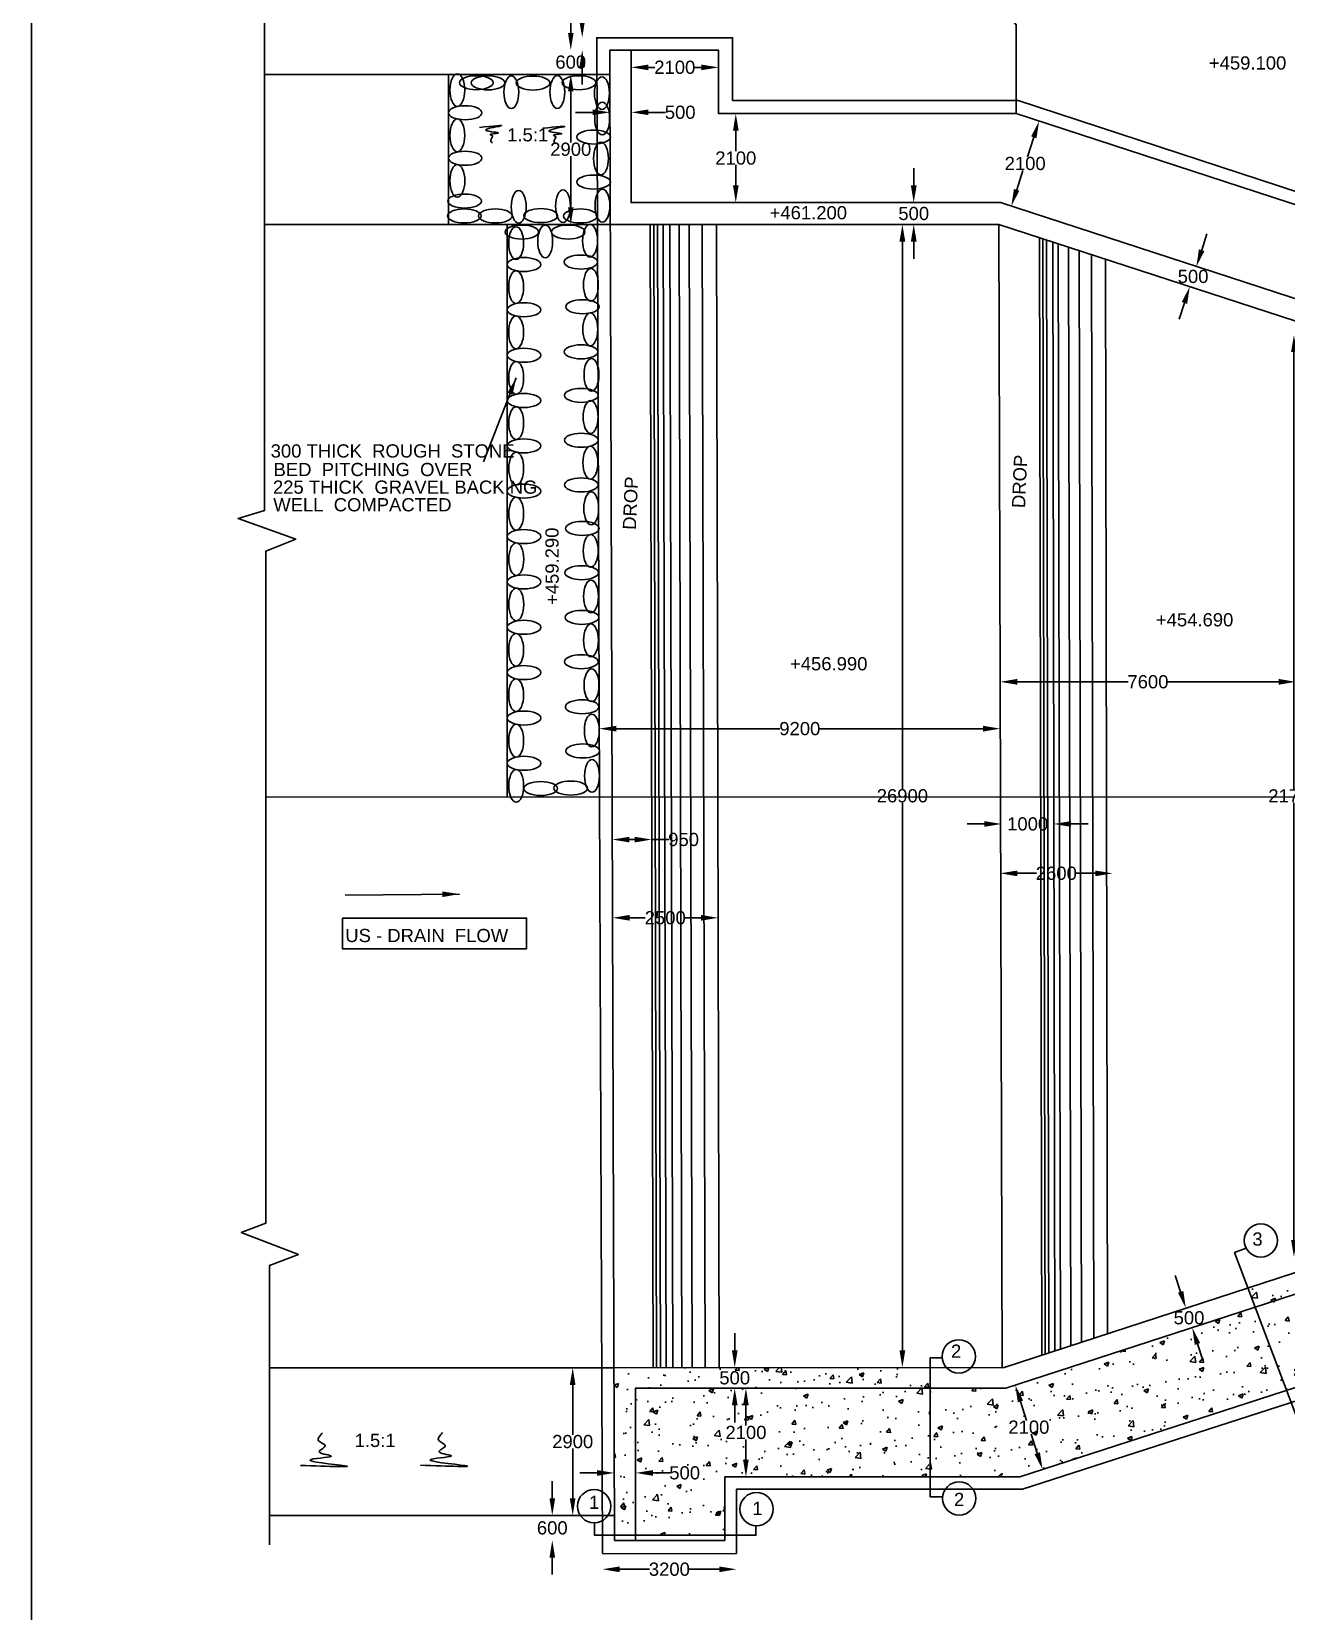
# Model space of a CAD drawing. Header units: inches. Extents: x 37936 to 42542, y -145 to 3102.
# Drawn here: x 37936 to 38886, y 1299 to 2496 of the extents above; entities that cross this region are included whole.
import ezdxf

# ---------------------------------------------------------------- set-up
doc = ezdxf.new("R2010")
doc.units = ezdxf.units.IN
doc.header["$MEASUREMENT"] = 0
doc.layers.add('DIMENSIONS', color=255, linetype='Continuous')
doc.layers.add('TEXT', color=1, linetype='Continuous')
doc.styles.get("Standard").update_dxf_attribs({"font": 'arial.ttf', "height": 10})
doc.dimstyles.get("Standard").update_dxf_attribs({"dimtxt": 12, "dimasz": 13, "dimexe": 0.18, "dimexo": 0.0625, "dimgap": 0.09, "dimtad": 0, "dimtih": 1, "dimtoh": 1, "dimdec": 4, "dimzin": 0, "dimdsep": 46, "dimtxsty": 'Standard', "dimcen": 0.09, "dimse1": 1, "dimse2": 1, "dimadec": 0, "dimazin": 0, "dimtfac": 1, "dimtdec": 4, "dimtofl": 0, "dimtmove": 0, "dimatfit": 3, "dimfxl": 1, "dimtolj": 1, "dimtzin": 0, "dimarcsym": 0})

# ---------------------------------------------------------------- blocks, each defined once
blk = doc.blocks.new('*D43')
at = {"layer": 'Defpoints', "color": 0, "transparency": 16777216}
for p in [(38373.8, 2482.1), (38344.2, 2463.7), (38373.8, 2463.7)]:
    blk.add_point(p, dxfattribs=at)
at = {"layer": 'DIMENSIONS', "color": 0, "lineweight": -2, "transparency": 16777216}
for p, q in [((38344.2, 2495.1), (38344.2, 2508.1)), ((38344.2, 2450.7), (38344.2, 2437.7))]:
    blk.add_line(p, q, dxfattribs=at)
at = {"layer": 'DIMENSIONS', "color": 0, "transparency": 16777216}
for points in [[(38342.1, 2495.1), (38346.4, 2495.1), (38344.2, 2482.1)], [(38342.1, 2450.7), (38346.4, 2450.7), (38344.2, 2463.7)]]:
    blk.add_solid(points, dxfattribs=at)
at = {"layer": 'DIMENSIONS', "color": 0, "transparency": 16777216, "insert": (38344.2, 2472.9), "char_height": 10, "attachment_point": 5}
blk.add_mtext('\\A1;600', dxfattribs=at)
blk = doc.blocks.new('*D44')
at = {"layer": 'Defpoints', "color": 0, "transparency": 16777216}
for p in [(38352.9, 2491.4), (38363.9, 2491.4), (38373.8, 2482.1)]:
    blk.add_point(p, dxfattribs=at)
at = {"layer": 'DIMENSIONS', "color": 0, "lineweight": -2, "transparency": 16777216}
for p, q in [((38352.9, 2504.4), (38352.9, 2517.4)), ((38352.9, 2517.4), (38365.9, 2517.4)), ((38352.9, 2469.1), (38352.9, 2456.1))]:
    blk.add_line(p, q, dxfattribs=at)
at = {"layer": 'DIMENSIONS', "color": 0, "transparency": 16777216}
for points in [[(38350.7, 2504.4), (38355, 2504.4), (38352.9, 2491.4)], [(38350.7, 2469.1), (38355, 2469.1), (38352.9, 2482.1)]]:
    blk.add_solid(points, dxfattribs=at)
at = {"layer": 'DIMENSIONS', "color": 0, "transparency": 16777216, "insert": (38377, 2517.4), "char_height": 10, "attachment_point": 5}
blk.add_mtext('\\A1;600', dxfattribs=at)
blk = doc.blocks.new('*D45')
at = {"layer": 'Defpoints', "color": 0, "transparency": 16777216}
for p in [(38390, 2469), (38456.1, 2469), (38456.1, 2469)]:
    blk.add_point(p, dxfattribs=at)
at = {"layer": 'DIMENSIONS', "color": 0, "lineweight": -2, "transparency": 16777216}
for p, q in [((38403, 2469), (38407.9, 2469)), ((38443.1, 2469), (38438.1, 2469))]:
    blk.add_line(p, q, dxfattribs=at)
at = {"layer": 'DIMENSIONS', "color": 0, "transparency": 16777216}
for points in [[(38403, 2471.1), (38403, 2466.8), (38390, 2469)], [(38443.1, 2471.1), (38443.1, 2466.8), (38456.1, 2469)]]:
    blk.add_solid(points, dxfattribs=at)
at = {"layer": 'DIMENSIONS', "color": 0, "transparency": 16777216, "insert": (38423, 2469), "char_height": 10, "attachment_point": 5}
blk.add_mtext('\\A1;2100', dxfattribs=at)
blk = doc.blocks.new('*D46')
at = {"layer": 'Defpoints', "color": 0, "transparency": 16777216}
for p in [(38373.9, 2434.9), (38390, 2434.9), (38390, 2434.9)]:
    blk.add_point(p, dxfattribs=at)
at = {"layer": 'DIMENSIONS', "color": 0, "lineweight": -2, "transparency": 16777216}
for p, q in [((38360.9, 2434.9), (38347.9, 2434.9)), ((38403, 2434.9), (38416, 2434.9))]:
    blk.add_line(p, q, dxfattribs=at)
at = {"layer": 'DIMENSIONS', "color": 0, "transparency": 16777216}
for points in [[(38360.9, 2437.1), (38360.9, 2432.8), (38373.9, 2434.9)], [(38403, 2437.1), (38403, 2432.8), (38390, 2434.9)]]:
    blk.add_solid(points, dxfattribs=at)
at = {"layer": 'DIMENSIONS', "color": 0, "transparency": 16777216, "insert": (38427.1, 2434.9), "char_height": 10, "attachment_point": 5}
blk.add_mtext('\\A1;500', dxfattribs=at)
blk = doc.blocks.new('*D47')
at = {"layer": 'Defpoints', "color": 0, "transparency": 16777216}
for p in [(38344.2, 2463.7), (38344.2, 2350), (38344.2, 2350)]:
    blk.add_point(p, dxfattribs=at)
at = {"layer": 'DIMENSIONS', "color": 0, "lineweight": -2, "transparency": 16777216}
for p, q in [((38344.2, 2450.7), (38344.2, 2412.1)), ((38344.2, 2363), (38344.2, 2401.7))]:
    blk.add_line(p, q, dxfattribs=at)
at = {"layer": 'DIMENSIONS', "color": 0, "transparency": 16777216}
for points in [[(38342.1, 2450.7), (38346.4, 2450.7), (38344.2, 2463.7)], [(38342.1, 2363), (38346.4, 2363), (38344.2, 2350)]]:
    blk.add_solid(points, dxfattribs=at)
at = {"layer": 'DIMENSIONS', "color": 0, "transparency": 16777216, "insert": (38344.2, 2406.9), "char_height": 10, "attachment_point": 5}
blk.add_mtext('\\A1;2900', dxfattribs=at)
blk = doc.blocks.new('*D48')
at = {"layer": 'Defpoints', "color": 0, "transparency": 16777216}
for p in [(38469.2, 2434), (38469.2, 2366.5), (38469.2, 2366.5)]:
    blk.add_point(p, dxfattribs=at)
at = {"layer": 'DIMENSIONS', "color": 0, "lineweight": -2, "transparency": 16777216}
for p, q in [((38469.2, 2421), (38469.2, 2405.4)), ((38469.2, 2379.5), (38469.2, 2395.1))]:
    blk.add_line(p, q, dxfattribs=at)
at = {"layer": 'DIMENSIONS', "color": 0, "transparency": 16777216}
for points in [[(38467.1, 2421), (38471.4, 2421), (38469.2, 2434)], [(38467.1, 2379.5), (38471.4, 2379.5), (38469.2, 2366.5)]]:
    blk.add_solid(points, dxfattribs=at)
at = {"layer": 'DIMENSIONS', "color": 0, "transparency": 16777216, "insert": (38469.2, 2400.2), "char_height": 10, "attachment_point": 5}
blk.add_mtext('\\A1;2100', dxfattribs=at)
blk = doc.blocks.new('*D49')
at = {"layer": 'Defpoints', "color": 0, "transparency": 16777216}
for p in [(38699, 2428.3), (38677.9, 2363.8), (38677.9, 2363.8)]:
    blk.add_point(p, dxfattribs=at)
at = {"layer": 'DIMENSIONS', "color": 0, "lineweight": -2, "transparency": 16777216}
for p, q in [((38694.9, 2416), (38690.1, 2401.3)), ((38682, 2376.2), (38686.7, 2390.9))]:
    blk.add_line(p, q, dxfattribs=at)
at = {"layer": 'DIMENSIONS', "color": 0, "transparency": 16777216}
for points in [[(38692.9, 2416.7), (38697, 2415.3), (38699, 2428.3)], [(38679.9, 2376.9), (38684, 2375.5), (38677.9, 2363.8)]]:
    blk.add_solid(points, dxfattribs=at)
at = {"layer": 'DIMENSIONS', "color": 0, "transparency": 16777216, "insert": (38688.4, 2396.1), "char_height": 10, "attachment_point": 5}
blk.add_mtext('\\A1;2100', dxfattribs=at)
blk = doc.blocks.new('*D51')
at = {"layer": 'Defpoints', "color": 0, "transparency": 16777216}
for p in [(38802.7, 2323.1), (38797.7, 2307.9), (38813.1, 2302.9)]:
    blk.add_point(p, dxfattribs=at)
at = {"layer": 'DIMENSIONS', "color": 0, "lineweight": -2, "transparency": 16777216}
for p, q in [((38822.1, 2330.5), (38826.1, 2342.8)), ((38809.1, 2290.5), (38805, 2278.1))]:
    blk.add_line(p, q, dxfattribs=at)
at = {"layer": 'DIMENSIONS', "color": 0, "transparency": 16777216}
for points in [[(38820, 2331.2), (38824.2, 2329.8), (38818.1, 2318.1)], [(38807, 2291.2), (38811.1, 2289.8), (38813.1, 2302.9)]]:
    blk.add_solid(points, dxfattribs=at)
at = {"layer": 'DIMENSIONS', "color": 0, "transparency": 16777216, "insert": (38815.6, 2310.5), "char_height": 10, "attachment_point": 5}
blk.add_mtext('\\A1;500', dxfattribs=at)
blk = doc.blocks.new('*D52')
at = {"layer": 'Defpoints', "color": 0, "transparency": 16777216}
for p in [(38591.8, 2366.5), (38591.8, 2350), (38604, 2350)]:
    blk.add_point(p, dxfattribs=at)
at = {"layer": 'DIMENSIONS', "color": 0, "lineweight": -2, "transparency": 16777216}
for p, q in [((38604, 2379.5), (38604, 2392.5)), ((38604, 2337), (38604, 2324))]:
    blk.add_line(p, q, dxfattribs=at)
at = {"layer": 'DIMENSIONS', "color": 0, "transparency": 16777216}
for points in [[(38601.8, 2379.5), (38606.2, 2379.5), (38604, 2366.5)], [(38601.8, 2337), (38606.2, 2337), (38604, 2350)]]:
    blk.add_solid(points, dxfattribs=at)
at = {"layer": 'DIMENSIONS', "color": 0, "transparency": 16777216, "insert": (38604, 2358.2), "char_height": 10, "attachment_point": 5}
blk.add_mtext('\\A1;500', dxfattribs=at)
blk = doc.blocks.new('*D53')
at = {"layer": 'Defpoints', "color": 0, "transparency": 16777216}
for p in [(38893.3, 2276.7), (38669.4, 2004.5), (38893.3, 2003.4)]:
    blk.add_point(p, dxfattribs=at)
at = {"layer": 'DIMENSIONS', "color": 0, "lineweight": -2, "transparency": 16777216}
for p, q in [((38682.4, 2003.4), (38766.4, 2003.4)), ((38880.3, 2003.4), (38796.3, 2003.4))]:
    blk.add_line(p, q, dxfattribs=at)
at = {"layer": 'DIMENSIONS', "color": 0, "transparency": 16777216}
for points in [[(38682.4, 2005.6), (38682.4, 2001.2), (38669.4, 2003.4)], [(38880.3, 2005.6), (38880.3, 2001.2), (38893.3, 2003.4)]]:
    blk.add_solid(points, dxfattribs=at)
at = {"layer": 'DIMENSIONS', "color": 0, "transparency": 16777216, "insert": (38781.4, 2003.4), "char_height": 10, "attachment_point": 5}
blk.add_mtext('\\A1;7600', dxfattribs=at)
blk = doc.blocks.new('*D54')
at = {"layer": 'Defpoints', "color": 0, "transparency": 16777216}
for p in [(38925.2, 2266.3), (38892, 1567.6), (38925.1, 1567.6)]:
    blk.add_point(p, dxfattribs=at)
at = {"layer": 'DIMENSIONS', "color": 0, "lineweight": -2, "transparency": 16777216}
for p, q in [((38892, 2253.3), (38892, 1922.1)), ((38892, 1580.6), (38892, 1911.7))]:
    blk.add_line(p, q, dxfattribs=at)
at = {"layer": 'DIMENSIONS', "color": 0, "transparency": 16777216}
for points in [[(38889.8, 2253.3), (38894.1, 2253.3), (38892, 2266.3)], [(38889.8, 1580.6), (38894.1, 1580.6), (38892, 1567.6)]]:
    blk.add_solid(points, dxfattribs=at)
at = {"layer": 'DIMENSIONS', "color": 0, "transparency": 16777216, "insert": (38892, 1916.9), "char_height": 10, "attachment_point": 5}
blk.add_mtext('\\A1;21700', dxfattribs=at)
blk = doc.blocks.new('*D55')
at = {"layer": 'Defpoints', "color": 0, "transparency": 16777216}
for p in [(38365.8, 1967), (38669.5, 1967.9), (38669.5, 1967.9)]:
    blk.add_point(p, dxfattribs=at)
at = {"layer": 'DIMENSIONS', "color": 0, "lineweight": -2, "transparency": 16777216}
for p, q in [((38378.8, 1967.9), (38502.7, 1967.9)), ((38656.5, 1967.9), (38532.7, 1967.9))]:
    blk.add_line(p, q, dxfattribs=at)
at = {"layer": 'DIMENSIONS', "color": 0, "transparency": 16777216}
for points in [[(38378.8, 1970.1), (38378.8, 1965.7), (38365.8, 1967.9)], [(38656.5, 1970.1), (38656.5, 1965.7), (38669.5, 1967.9)]]:
    blk.add_solid(points, dxfattribs=at)
at = {"layer": 'DIMENSIONS', "color": 0, "transparency": 16777216, "insert": (38517.7, 1967.9), "char_height": 10, "attachment_point": 5}
blk.add_mtext('\\A1;9200', dxfattribs=at)
blk = doc.blocks.new('*D56')
at = {"layer": 'Defpoints', "color": 0, "transparency": 16777216}
for p in [(38591.8, 2350), (38592.7, 1483.9), (38595.4, 1483.9)]:
    blk.add_point(p, dxfattribs=at)
at = {"layer": 'DIMENSIONS', "color": 0, "lineweight": -2, "transparency": 16777216}
for p, q in [((38595.4, 2337), (38595.4, 1922.2)), ((38595.4, 1496.9), (38595.4, 1911.8))]:
    blk.add_line(p, q, dxfattribs=at)
at = {"layer": 'DIMENSIONS', "color": 0, "transparency": 16777216}
for points in [[(38593.2, 2337), (38597.6, 2337), (38595.4, 2350)], [(38593.2, 1496.9), (38597.6, 1496.9), (38595.4, 1483.9)]]:
    blk.add_solid(points, dxfattribs=at)
at = {"layer": 'DIMENSIONS', "color": 0, "transparency": 16777216, "insert": (38595.4, 1917), "char_height": 10, "attachment_point": 5}
blk.add_mtext('\\A1;26900', dxfattribs=at)
blk = doc.blocks.new('*D57')
at = {"layer": 'Defpoints', "color": 0, "transparency": 16777216}
for p in [(38375.7, 1883.8), (38405.6, 1883.9), (38405.6, 1883.9)]:
    blk.add_point(p, dxfattribs=at)
at = {"layer": 'DIMENSIONS', "color": 0, "lineweight": -2, "transparency": 16777216}
for p, q in [((38388.7, 1883.9), (38392.6, 1883.9)), ((38405.6, 1883.9), (38418.6, 1883.9))]:
    blk.add_line(p, q, dxfattribs=at)
at = {"layer": 'DIMENSIONS', "color": 0, "transparency": 16777216}
for points in [[(38388.7, 1886), (38388.7, 1881.7), (38375.7, 1883.9)], [(38392.6, 1886), (38392.6, 1881.7), (38405.6, 1883.9)]]:
    blk.add_solid(points, dxfattribs=at)
at = {"layer": 'DIMENSIONS', "color": 0, "transparency": 16777216, "insert": (38429.7, 1883.9), "char_height": 10, "attachment_point": 5}
blk.add_mtext('\\A1;950', dxfattribs=at)
blk = doc.blocks.new('*D58')
at = {"layer": 'Defpoints', "color": 0, "transparency": 16777216}
for p in [(38375.9, 1824.4), (38455.8, 1824.6), (38455.8, 1824.6)]:
    blk.add_point(p, dxfattribs=at)
at = {"layer": 'DIMENSIONS', "color": 0, "lineweight": -2, "transparency": 16777216}
for p, q in [((38388.9, 1824.6), (38400.7, 1824.6)), ((38442.8, 1824.6), (38430.9, 1824.6))]:
    blk.add_line(p, q, dxfattribs=at)
at = {"layer": 'DIMENSIONS', "color": 0, "transparency": 16777216}
for points in [[(38388.9, 1826.8), (38388.9, 1822.4), (38375.9, 1824.6)], [(38442.8, 1826.8), (38442.8, 1822.4), (38455.8, 1824.6)]]:
    blk.add_solid(points, dxfattribs=at)
at = {"layer": 'DIMENSIONS', "color": 0, "transparency": 16777216, "insert": (38415.8, 1824.6), "char_height": 10, "attachment_point": 5}
blk.add_mtext('\\A1;2500', dxfattribs=at)
blk = doc.blocks.new('*D59')
at = {"layer": 'Defpoints', "color": 0, "transparency": 16777216}
for p in [(38350.4, 1483.7), (38345.7, 1371.7), (38350.4, 1371.7)]:
    blk.add_point(p, dxfattribs=at)
at = {"layer": 'DIMENSIONS', "color": 0, "lineweight": -2, "transparency": 16777216}
for p, q in [((38345.7, 1470.7), (38345.7, 1432.9)), ((38345.7, 1384.7), (38345.7, 1422.5))]:
    blk.add_line(p, q, dxfattribs=at)
at = {"layer": 'DIMENSIONS', "color": 0, "transparency": 16777216}
for points in [[(38343.5, 1470.7), (38347.8, 1470.7), (38345.7, 1483.7)], [(38343.5, 1384.7), (38347.8, 1384.7), (38345.7, 1371.7)]]:
    blk.add_solid(points, dxfattribs=at)
at = {"layer": 'DIMENSIONS', "color": 0, "transparency": 16777216, "insert": (38345.7, 1427.7), "char_height": 10, "attachment_point": 5}
blk.add_mtext('\\A1;2900', dxfattribs=at)
blk = doc.blocks.new('*D60')
at = {"layer": 'Defpoints', "color": 0, "transparency": 16777216}
for p in [(38345.7, 1371.7), (38330.2, 1352.9), (38377.4, 1352.9)]:
    blk.add_point(p, dxfattribs=at)
at = {"layer": 'DIMENSIONS', "color": 0, "lineweight": -2, "transparency": 16777216}
for p, q in [((38330.2, 1384.7), (38330.2, 1397.7)), ((38330.2, 1339.9), (38330.2, 1326.9))]:
    blk.add_line(p, q, dxfattribs=at)
at = {"layer": 'DIMENSIONS', "color": 0, "transparency": 16777216}
for points in [[(38328.1, 1384.7), (38332.4, 1384.7), (38330.2, 1371.7)], [(38328.1, 1339.9), (38332.4, 1339.9), (38330.2, 1352.9)]]:
    blk.add_solid(points, dxfattribs=at)
at = {"layer": 'DIMENSIONS', "color": 0, "transparency": 16777216, "insert": (38330.2, 1362.3), "char_height": 10, "attachment_point": 5}
blk.add_mtext('\\A1;600', dxfattribs=at)
blk = doc.blocks.new('*D61')
at = {"layer": 'Defpoints', "color": 0, "transparency": 16777216}
for p in [(38368.2, 1342.6), (38469.7, 1342.6), (38469.7, 1331)]:
    blk.add_point(p, dxfattribs=at)
at = {"layer": 'DIMENSIONS', "color": 0, "lineweight": -2, "transparency": 16777216}
for p, q in [((38381.2, 1331), (38403.9, 1331)), ((38456.7, 1331), (38433.9, 1331))]:
    blk.add_line(p, q, dxfattribs=at)
at = {"layer": 'DIMENSIONS', "color": 0, "transparency": 16777216}
for points in [[(38381.2, 1333.1), (38381.2, 1328.8), (38368.2, 1331)], [(38456.7, 1333.1), (38456.7, 1328.8), (38469.7, 1331)]]:
    blk.add_solid(points, dxfattribs=at)
at = {"layer": 'DIMENSIONS', "color": 0, "transparency": 16777216, "insert": (38418.9, 1331), "char_height": 10, "attachment_point": 5}
blk.add_mtext('\\A1;3200', dxfattribs=at)
blk = doc.blocks.new('*D62')
at = {"layer": 'Defpoints', "color": 0, "transparency": 16777216}
for p in [(38377.2, 1404), (38393.4, 1404), (38393.4, 1404)]:
    blk.add_point(p, dxfattribs=at)
at = {"layer": 'DIMENSIONS', "color": 0, "lineweight": -2, "transparency": 16777216}
for p, q in [((38364.2, 1404), (38351.2, 1404)), ((38406.4, 1404), (38419.4, 1404))]:
    blk.add_line(p, q, dxfattribs=at)
at = {"layer": 'DIMENSIONS', "color": 0, "transparency": 16777216}
for points in [[(38364.2, 1406.1), (38364.2, 1401.8), (38377.2, 1404)], [(38406.4, 1406.1), (38406.4, 1401.8), (38393.4, 1404)]]:
    blk.add_solid(points, dxfattribs=at)
at = {"layer": 'DIMENSIONS', "color": 0, "transparency": 16777216, "insert": (38430.5, 1404), "char_height": 10, "attachment_point": 5}
blk.add_mtext('\\A1;500', dxfattribs=at)
blk = doc.blocks.new('*D63')
at = {"layer": 'Defpoints', "color": 0, "transparency": 16777216}
for p in [(38468.4, 1483.8), (38468.4, 1468.2), (38468.4, 1468.2)]:
    blk.add_point(p, dxfattribs=at)
at = {"layer": 'DIMENSIONS', "color": 0, "lineweight": -2, "transparency": 16777216}
for p, q in [((38468.4, 1496.8), (38468.4, 1509.8)), ((38468.4, 1455.2), (38468.4, 1442.2))]:
    blk.add_line(p, q, dxfattribs=at)
at = {"layer": 'DIMENSIONS', "color": 0, "transparency": 16777216}
for points in [[(38466.3, 1496.8), (38470.6, 1496.8), (38468.4, 1483.8)], [(38466.3, 1455.2), (38470.6, 1455.2), (38468.4, 1468.2)]]:
    blk.add_solid(points, dxfattribs=at)
at = {"layer": 'DIMENSIONS', "color": 0, "transparency": 16777216, "insert": (38468.4, 1476), "char_height": 10, "attachment_point": 5}
blk.add_mtext('\\A1;500', dxfattribs=at)
blk = doc.blocks.new('*D64')
at = {"layer": 'Defpoints', "color": 0, "transparency": 16777216}
for p in [(38476.9, 1468.2), (38476.9, 1401), (38476.9, 1401)]:
    blk.add_point(p, dxfattribs=at)
at = {"layer": 'DIMENSIONS', "color": 0, "lineweight": -2, "transparency": 16777216}
for p, q in [((38476.9, 1455.2), (38476.9, 1439.8)), ((38476.9, 1414), (38476.9, 1429.4))]:
    blk.add_line(p, q, dxfattribs=at)
at = {"layer": 'DIMENSIONS', "color": 0, "transparency": 16777216}
for points in [[(38474.7, 1455.2), (38479, 1455.2), (38476.9, 1468.2)], [(38474.7, 1414), (38479, 1414), (38476.9, 1401)]]:
    blk.add_solid(points, dxfattribs=at)
at = {"layer": 'DIMENSIONS', "color": 0, "transparency": 16777216, "insert": (38476.9, 1434.6), "char_height": 10, "attachment_point": 5}
blk.add_mtext('\\A1;2100', dxfattribs=at)
blk = doc.blocks.new('*D65')
at = {"layer": 'Defpoints', "color": 0, "transparency": 16777216}
for p in [(38680.9, 1470.5), (38701.6, 1406.6), (38701.6, 1406.6)]:
    blk.add_point(p, dxfattribs=at)
at = {"layer": 'DIMENSIONS', "color": 0, "lineweight": -2, "transparency": 16777216}
for p, q in [((38684.9, 1458.2), (38689.5, 1443.8)), ((38697.6, 1418.9), (38692.9, 1433.4))]:
    blk.add_line(p, q, dxfattribs=at)
at = {"layer": 'DIMENSIONS', "color": 0, "transparency": 16777216}
for points in [[(38686.9, 1458.8), (38682.8, 1457.5), (38680.9, 1470.5)], [(38699.6, 1419.6), (38695.5, 1418.3), (38701.6, 1406.6)]]:
    blk.add_solid(points, dxfattribs=at)
at = {"layer": 'DIMENSIONS', "color": 0, "transparency": 16777216, "insert": (38691.2, 1438.6), "char_height": 10, "attachment_point": 5}
blk.add_mtext('\\A1;2100', dxfattribs=at)
blk = doc.blocks.new('*D66')
at = {"layer": 'Defpoints', "color": 0, "transparency": 16777216}
for p in [(38799.8, 1525.5), (38804.6, 1510.7), (38814.9, 1514.1)]:
    blk.add_point(p, dxfattribs=at)
at = {"layer": 'DIMENSIONS', "color": 0, "lineweight": -2, "transparency": 16777216}
for p, q in [((38806.1, 1541.2), (38802.1, 1553.6)), ((38818.9, 1501.7), (38823, 1489.3))]:
    blk.add_line(p, q, dxfattribs=at)
at = {"layer": 'DIMENSIONS', "color": 0, "transparency": 16777216}
for points in [[(38808.2, 1541.9), (38804.1, 1540.6), (38810.1, 1528.9)], [(38821, 1502.4), (38816.9, 1501), (38814.9, 1514.1)]]:
    blk.add_solid(points, dxfattribs=at)
at = {"layer": 'DIMENSIONS', "color": 0, "transparency": 16777216, "insert": (38812.5, 1521.5), "char_height": 10, "attachment_point": 5}
blk.add_mtext('\\A1;500', dxfattribs=at)
blk = doc.blocks.new('*D193')
at = {"layer": 'Defpoints', "color": 0, "transparency": 16777216}
for p in [(38670.4, 1903.2), (38710.2, 1903.2), (38710.2, 1895.7)]:
    blk.add_point(p, dxfattribs=at)
at = {"layer": 'DIMENSIONS', "color": 0, "lineweight": -2, "transparency": 16777216}
for p, q in [((38657.4, 1895.7), (38644.4, 1895.7)), ((38723.2, 1895.7), (38736.2, 1895.7))]:
    blk.add_line(p, q, dxfattribs=at)
at = {"layer": 'DIMENSIONS', "color": 0, "transparency": 16777216}
for points in [[(38657.4, 1897.9), (38657.4, 1893.5), (38670.4, 1895.7)], [(38723.2, 1897.9), (38723.2, 1893.5), (38710.2, 1895.7)]]:
    blk.add_solid(points, dxfattribs=at)
at = {"layer": 'DIMENSIONS', "color": 0, "transparency": 16777216, "insert": (38690.3, 1895.7), "char_height": 10, "attachment_point": 5}
blk.add_mtext('\\A1;1000', dxfattribs=at)
blk = doc.blocks.new('*D194')
at = {"layer": 'Defpoints', "color": 0, "transparency": 16777216}
for p in [(38669.4, 1860.6), (38754.6, 1860.6), (38754.6, 1858.3)]:
    blk.add_point(p, dxfattribs=at)
at = {"layer": 'DIMENSIONS', "color": 0, "lineweight": -2, "transparency": 16777216}
for p, q in [((38682.4, 1858.3), (38696.9, 1858.3)), ((38741.6, 1858.3), (38727.1, 1858.3))]:
    blk.add_line(p, q, dxfattribs=at)
at = {"layer": 'DIMENSIONS', "color": 0, "transparency": 16777216}
for points in [[(38682.4, 1860.4), (38682.4, 1856.1), (38669.4, 1858.3)], [(38741.6, 1860.4), (38741.6, 1856.1), (38754.6, 1858.3)]]:
    blk.add_solid(points, dxfattribs=at)
at = {"layer": 'DIMENSIONS', "color": 0, "transparency": 16777216, "insert": (38712, 1858.3), "char_height": 10, "attachment_point": 5}
blk.add_mtext('\\A1;2600', dxfattribs=at)

msp = doc.modelspace()

# ---------------------------------------------------------------- hatches: boundary and pattern name
at = {"layer": 'DIMENSIONS'}
h = msp.add_hatch(dxfattribs=at)
h.set_pattern_fill('AR-CONC', color=0, scale=5, style=0)
h.set_pattern_definition([(50, (0, 0), (35.86301, -3.137607), [3.75, -41.25]), (355, (0, 0), (-6.937567, 37.609607), [3, -33]), (100.4514, (2.99, -0.26), (28.92547, 34.471977), [3.18701, -35.057106]), (46.1842, (0, 10), (53.36205, -8.27595), [5.625, -61.875]), (96.6356, (4.447, 9.31), (46.733135, 48.705894), [4.780514, -52.58565]), (351.1842, (0, 10), (46.7331, 48.70593), [4.5, -49.5]), (21, (5, 7.5), (29.845353, -20.130945), [3.75, -41.25]), (326, (5, 7.5), (12.165767, 36.257502), [3, -33]), (71.4514, (7.487, 5.822), (42.01113, 16.126525), [3.18701, -35.057106]), (37.5, (0, 0), (0.6079928, 16.6446927), [0, -32.6, 0, -33.5, 0, -33.125]), (7.5, (0, 0), (13.153477, 19.720586), [0, -19.1, 0, -31.85, 0, -12.625]), (327.5, (-11.15, 0), (26.691122, -1.1277436), [0, -12.5, 0, -39, 0, -51.75]), (317.5, (-16.15, 0), (29.159308, 5.005249), [0, -16.25, 0, -25.9, 0, -36.75])])
h.paths.add_polyline_path([(38616.51582, 1468.23046), (38393.3509, 1468.23046), (38393.3509, 1356.72491), (38460.83203, 1356.72491), (38460.83203, 1401.01739), (38616.51582, 1401.01739)])
h.paths.add_polyline_path([(38886.52286, 1466.55854), (38862.72694, 1529.56022), (38673.74764, 1468.23046), (38616.51582, 1468.23046), (38616.51582, 1401.01739), (38684.45861, 1401.01739)])
h.paths.add_polyline_path([(39011.47759, 1558.03963), (38950.48238, 1558.03963), (38862.72694, 1529.56022), (38886.52286, 1466.55854), (39011.61999, 1507.13479)])
h.paths.add_polyline_path([(38950.48238, 1558.03963), (38927.21309, 1558.03963), (38927.18761, 1567.0716), (38857.18396, 1544.23571), (38862.72694, 1529.56022)])
h.paths.add_polyline_path([(38393.3509, 1468.23046), (38616.51582, 1468.23046), (38616.51582, 1483.91121), (38376.94417, 1483.65952), (38377.34715, 1356.72491), (38393.3509, 1356.72491)])
h.paths.add_polyline_path([(38416.9409, 1411.56156), (38444.00092, 1411.56156), (38444.00092, 1396.3501), (38416.9409, 1396.3501)], flags=24)
h.paths.add_polyline_path([(38459.37031, 1442.22966), (38494.37031, 1442.22966), (38494.37031, 1427.0182), (38459.37031, 1427.0182)], flags=24)
h.paths.add_polyline_path([(38673.72445, 1446.16192), (38708.72445, 1446.16192), (38708.72445, 1430.95046), (38673.72445, 1430.95046)], flags=24)
h.paths.add_polyline_path([(38943.36213, 1533.64446), (38978.36213, 1533.64446), (38978.36213, 1518.433), (38943.36213, 1518.433)], flags=24)
h.paths.add_polyline_path([(38454.90687, 1483.59878), (38481.9669, 1483.59878), (38481.9669, 1468.38732), (38454.90687, 1468.38732)], flags=24)

# ---------------------------------------------------------------- linework, layer by layer
at = {"layer": 'DIMENSIONS', "color": 0}
for points in [[(42541.67375, -145.11836), (37935.83495, -145.11836), (37935.83495, 3101.55918), (42541.67375, 3101.55918)], [(38171.22977, 1824.3602), (38310.78103, 1824.3602), (38310.78103, 1801.1802), (38171.22977, 1801.1802)]]:
    msp.add_lwpolyline(points, close=True, dxfattribs=at)
for points in [[(38112.30732, 2613.66994), (38112.30732, 2133.25154), (38092.21799, 2127.06997), (38135.93653, 2111.39691), (38113.3139, 2102.52013), (38113.3139, 1593.16476), (38094.65695, 1586.12076), (38137.87929, 1569.47796), (38115.97944, 1561.10987), (38115.97944, 1349.56288)], [(38681.53769, 2434.03164), (38681.53769, 2501.0848), (38590.57071, 2613.66994)], [(38368.16565, 1343.25273), (38365.98128, 1915.96697), (38363.88589, 2491.43501), (38466.81097, 2491.43501), (38466.81097, 2443.87706), (38681.60447, 2443.87706), (38683.08845, 2443.87706), (39018.82364, 2333.74505), (39018.82364, 2275.89762), (39009.46949, 2275.87145)], [(38112.30732, 2463.68857), (38373.83282, 2463.68857), (38373.83282, 2482.09963), (38456.08883, 2482.09963), (38456.08883, 2434.03164), (38681.53769, 2434.03164), (39009.46942, 2326.87625), (39009.46942, 2275.89762), (38925.18748, 2275.89762), (38925.18748, 2281.01121), (40645.16156, 2281.01121), (40646.77982, 1558.03963), (38927.21309, 1558.03963), (38925.18748, 2275.89762)], [(38947.58598, 2275.89762), (38669.83926, 2366.46525), (38389.96192, 2366.46525), (38389.96192, 2482.09963)], [(38251.52883, 2463.68857), (38251.52883, 2350.02379), (38112.30732, 2350.02379)], [(38373.83282, 2463.68857), (38377.35945, 1352.85007), (38460.83203, 1352.85007), (38460.83203, 1401.01739), (38684.45861, 1401.01739), (39011.61999, 1507.13479), (39009.46942, 2275.89762)], [(38251.52883, 2350.02379), (38668.37176, 2350.02379), (38925.21454, 2266.30941)], [(38296.03062, 2350.02379), (38296.15407, 1915.94711)], [(38404.39837, 2350.02379), (38406.55051, 1483.69062)], [(38407.11499, 2350.02379), (38409.26713, 1483.69062)], [(38410.03539, 2350.02379), (38412.18753, 1483.69062)], [(38414.31405, 2350.02379), (38416.46619, 1483.69062)], [(38419.33984, 2350.02379), (38421.49198, 1483.69062)], [(38426.26724, 2350.02379), (38428.41938, 1483.69062)], [(38433.95037, 2350.02379), (38436.10251, 1483.69062)], [(38443.79814, 2350.02379), (38445.95028, 1483.69062)], [(38454.50613, 2350.02379), (38456.65827, 1483.69062)], [(38668.37176, 2350.02379), (38671.01281, 1483.96847)], [(38701.00946, 1493.29002), (38699.35333, 2339.92577)], [(38703.5305, 1494.11241), (38701.87758, 2339.10303)], [(38706.25321, 1495.00058), (38704.60377, 2338.21446)], [(38710.99273, 1496.54666), (38709.34934, 2336.66771)], [(38715.08206, 1497.88064), (38713.44389, 2335.33315)], [(38722.89201, 1500.42832), (38721.26381, 2332.78435)], [(38730.95933, 1503.05996), (38729.34142, 2330.15156)], [(38740.36298, 1506.12753), (38738.75708, 2327.08266)], [(38750.74961, 1509.51575), (38749.15697, 2323.69296)], [(38113.3139, 1915.89511), (41205.3718, 1916.77452)], [(38855.7651, 1574.24333), (38847.07617, 1570.9969), (38897.07362, 1438.62454), (38906.21478, 1441.40822)], [(39021.36021, 1558.03963), (39021.36021, 1500.27739), (39021.36021, 1499.89996), (38686.44197, 1391.67093), (38469.66567, 1391.67093), (38469.66567, 1342.95657), (38368.16826, 1342.56945)], [(38927.18761, 1567.0716), (38672.43874, 1483.96996), (38376.94417, 1483.65952)], [(38393.3509, 1352.85007), (38393.3509, 1468.23046), (38673.74764, 1468.23046), (38950.48238, 1558.03963)], [(38625.55713, 1491.27103), (38616.51582, 1491.27103), (38616.51582, 1385.7562), (38625.90557, 1385.7562)], [(38376.94417, 1483.65952), (38115.97944, 1483.65952)], [(38377.29948, 1371.73992), (38115.97944, 1371.73992)], [(38484.46586, 1364.06361), (38484.46586, 1356.72491), (38362.21484, 1356.72491), (38362.21484, 1366.29481)]]:
    msp.add_lwpolyline(points, dxfattribs=at)
for centre in [(38866.90222, 1580.1078), (38638.06813, 1492.27795), (38361.91262, 1378.76578), (38484.96067, 1376.57315), (38638.44254, 1384.64471)]:
    msp.add_circle(centre, 12.60589, dxfattribs=at)
for centre, major_axis, ratio in [((38258.32665, 2451.77012), (0, 12.41642), 0.4536608535), ((38272.63299, 2457.3689), (-12.71457, 0), 0.4171569785), ((38281.57617, 2457.24645), (-12.71457, 0), 0.4171569785), ((38299.18388, 2450.11078), (0, 12.41642), 0.4536608535), ((38315.63372, 2457.12401), (-12.71457, 0), 0.4171569785), ((38334.03374, 2450.32713), (0, 12.41642), 0.4536608535), ((38350.42633, 2457.3689), (-12.71457, 0), 0.4171569785), ((38367.80135, 2449.46173), (0, 12.41642), 0.4536608535), ((38368.01779, 2430.20683), (0, 12.41642), 0.4536608535), ((38264.22385, 2434.585), (-12.71457, 0), 0.4171569785), ((38258.32665, 2417.46961), (0, 12.41642), 0.4536608535), ((38361.61829, 2416.20434), (-12.71457, 0), 0.4171569785), ((38367.15197, 2399.91821), (0, 12.41642), 0.4536608535), ((38264.24341, 2400.12926), (-12.71457, 0), 0.4171569785), ((38258.34621, 2383.01388), (0, 12.41642), 0.4536608535), ((38361.49369, 2382.1041), (-12.71457, 0), 0.4171569785), ((38263.79091, 2367.6725), (-12.71457, 0), 0.4171569785), ((38304.8118, 2363.35551), (0, 12.41642), 0.4536608535), ((38338.36293, 2363.78821), (0, 12.41642), 0.4536608535), ((38368.23426, 2364.22091), (0, 12.41642), 0.4536608535), ((38263.54591, 2356.40747), (-12.71457, 0), 0.4171569785), ((38287.06764, 2356.40747), (-12.71457, 0), 0.4171569785), ((38321.49274, 2356.65236), (-12.71457, 0), 0.4171569785), ((38351.45288, 2356.39047), (-12.71457, 0), 0.4171569785), ((38307.14045, 2344.20478), (-12.71457, 0), 0.4171569785), ((38302.85664, 2335.8486), (0, 12.41642), 0.4536608535), ((38324.83721, 2337.10671), (0, 12.41642), 0.4536608535), ((38342.27653, 2344.20478), (-12.71457, 0), 0.4171569785), ((38358.85744, 2337.64009), (0, 12.41642), 0.4536608535), ((38308.75384, 2319.61414), (-12.71457, 0), 0.4171569785), ((38351.82519, 2321.46561), (-12.71457, 0), 0.4171569785), ((38302.85664, 2302.49875), (0, 12.41642), 0.4536608535), ((38359.45443, 2304.15709), (0, 12.41642), 0.4536608535), ((38308.75384, 2285.31363), (-12.71457, 0), 0.4171569785), ((38353.12764, 2287.61968), (-12.71457, 0), 0.4171569785), ((38302.85664, 2268.19825), (0, 12.41642), 0.4536608535), ((38358.98496, 2270.48989), (0, 12.41642), 0.4536608535), ((38308.7734, 2250.8579), (-12.71457, 0), 0.4171569785), ((38351.98802, 2253.44832), (-12.71457, 0), 0.4171569785), ((38302.8762, 2233.74251), (0, 12.41642), 0.4536608535), ((38359.92459, 2236.04848), (0, 12.41642), 0.4536608535), ((38308.7734, 2216.55739), (-12.71457, 0), 0.4171569785), ((38352.1591, 2220.4628), (-12.71457, 0), 0.4171569785), ((38359.22375, 2204.07627), (0, 12.41642), 0.4536608535), ((38302.8762, 2199.44201), (0, 12.41642), 0.4536608535), ((38352.1591, 2186.45415), (-12.71457, 0), 0.4171569785), ((38308.79292, 2182.19497), (-12.71457, 0), 0.4171569785), ((38359.10637, 2169.47061), (0, 12.41642), 0.4536608535), ((38302.89573, 2165.07958), (0, 12.41642), 0.4536608535), ((38352.1591, 2152.60823), (-12.71457, 0), 0.4171569785), ((38308.79292, 2147.89446), (-12.71457, 0), 0.4171569785), ((38302.89573, 2130.77908), (0, 12.41642), 0.4536608535), ((38359.69667, 2134.82154), (0, 12.41642), 0.4536608535), ((38308.81248, 2113.43873), (-12.71457, 0), 0.4171569785), ((38352.97477, 2119.62445), (-12.71457, 0), 0.4171569785), ((38302.91528, 2096.32334), (0, 12.41642), 0.4536608535), ((38359.34606, 2102.62344), (0, 12.41642), 0.4536608535), ((38308.81248, 2079.13822), (-12.71457, 0), 0.4171569785), ((38352.48636, 2086.10398), (-12.71457, 0), 0.4171569785), ((38302.91528, 2062.02284), (0, 12.41642), 0.4536608535), ((38359.58077, 2068.13508), (0, 12.41642), 0.4536608535), ((38308.75384, 2044.72535), (-12.71457, 0), 0.4171569785), ((38352.64916, 2052.25806), (-12.71457, 0), 0.4171569785), ((38359.57567, 2034.86252), (0, 12.41642), 0.4536608535), ((38302.85664, 2027.60997), (0, 12.41642), 0.4536608535), ((38352.16473, 2018.64697), (-12.71457, 0), 0.4171569785), ((38308.75384, 2010.42484), (-12.71457, 0), 0.4171569785), ((38359.93152, 2000.79437), (0, 12.41642), 0.4536608535), ((38302.85664, 1993.30946), (0, 12.41642), 0.4536608535), ((38352.81593, 1984.47561), (-12.71457, 0), 0.4171569785), ((38308.7734, 1975.96911), (-12.71457, 0), 0.4171569785), ((38360.16624, 1966.54062), (0, 12.41642), 0.4536608535), ((38302.8762, 1958.85373), (0, 12.41642), 0.4536608535), ((38353.30731, 1951.03153), (-12.71457, 0), 0.4171569785), ((38308.7734, 1941.6686), (-12.71457, 0), 0.4171569785), ((38360.28617, 1932.10877), (0, 12.41642), 0.4536608535), ((38302.8762, 1924.55322), (0, 12.41642), 0.4536608535), ((38321.39761, 1922.55541), (-12.71457, 0), 0.4171569785), ((38344.19025, 1922.88084), (-12.71457, 0), 0.4171569785)]:
    msp.add_ellipse(centre, major_axis=major_axis, ratio=ratio, dxfattribs=at)
for points in [[(38275.2002, 2423.49404), (38290.97899, 2424.57037), (38280.06189, 2421.17616), (38289.24383, 2419.15407), (38283.24304, 2417.99859), (38284.8336, 2417.27642), (38283.60452, 2413.66555), (38284.9059, 2411.71568)], [(38323.10179, 2422.86235), (38338.88059, 2423.93869), (38327.96349, 2420.54447), (38337.14542, 2418.52239), (38331.14464, 2417.36691), (38332.73519, 2416.64473), (38331.50612, 2413.03387), (38332.80749, 2411.084)], [(38139.42284, 1409.72421), (38172.98278, 1409.41137), (38147.625, 1414.22936), (38162.58924, 1417.04508), (38153.63574, 1420.2988), (38158.26902, 1424.49109), (38153.26006, 1428.30795), (38156.20281, 1434.37738)], [(38230.37735, 1409.88423), (38263.93729, 1409.57139), (38238.57951, 1414.38938), (38253.54375, 1417.2051), (38244.59025, 1420.45882), (38249.22353, 1424.65111), (38244.21457, 1428.46797), (38247.15732, 1434.5374)]]:
    msp.add_spline(points, degree=3, dxfattribs=at)

# ---------------------------------------------------------------- texts
for s, p in [('2', (38632.19334, 1491.22808)), ('2', (38634.49958, 1378.88015)), ('1', (38358.07558, 1376.72573)), ('1', (38481.73143, 1372.10749))]:
    msp.add_text(s, height=10, dxfattribs=at).set_placement(p)
at = {"layer": 'TEXT', "color": 0}
for s, p in [('+459.100', (38827.55519, 2467.33375)), ('1.5:1', (38296.05889, 2412.88896)), ('+461.200', (38494.82833, 2353.83823)), ('300 THICK  ROUGH  STONE', (38116.93562, 2173.36105)), ('BED  PITCHING  OVER', (38119.12275, 2159.2796)), ('225 THICK  GRAVEL BACKING', (38118.63673, 2145.92649)), ('WELL  COMPACTED', (38118.87974, 2132.57339)), ('+454.690', (38787.42576, 2045.41737)), ('+456.990', (38510.28381, 2012.10322)), ('US - DRAIN  FLOW', (38173.44341, 1806.18584)), ('3', (38860.49862, 1576.20302)), ('1.5:1', (38180.5157, 1423.63195))]:
    msp.add_text(s, height=10, dxfattribs=at).set_placement(p)
for s, rotation, p in [('DROP', 87.56937567, (38688.30572, 2134.8887)), ('DROP', 87.56937567, (38393.54901, 2118.39563)), ('+459.290', 90.18189903, (38335.15428, 2061.64852))]:
    msp.add_text(s, height=10, rotation=rotation, dxfattribs=at).set_placement(p)

# ---------------------------------------------------------------- dimensions: what is measured, and where the dimension line sits
at = {"layer": 'DIMENSIONS', "color": 0}
for base, p1, p2, text, picture, middle in [((38352.85656, 2491.43501), (38373.83282, 2482.09963), (38363.88589, 2491.43501), '600', '*D44', (38377.00386, 2517.43501)), ((38344.22587, 2463.68857), (38373.83282, 2482.09963), (38373.83282, 2463.68857), '600', '*D43', (38344.22587, 2472.8941)), ((38344.22587, 2350.02379), (38344.22587, 2463.68857), (38344.22587, 2350.02379), '2900', '*D47', (38344.22587, 2406.85618)), ((38469.23237, 2366.46525), (38469.23237, 2434.03164), (38469.23237, 2366.46525), '2100', '*D48', (38469.23237, 2400.24845)), ((38604.00173, 2350.02379), (38591.81669, 2366.46525), (38591.81669, 2350.02379), '500', '*D52', (38604.00173, 2358.24452)), ((38595.4091, 1483.88622), (38591.81669, 2350.02379), (38592.72665, 1483.88622), '26900', '*D56', (38595.4091, 1916.955)), ((38891.95116, 1567.55896), (38925.21454, 2266.30941), (38925.14274, 1567.55896), '21700', '*D54', (38891.95116, 1916.93419)), ((38468.43688, 1468.23046), (38468.43688, 1483.75564), (38468.43688, 1468.23046), '500', '*D63', (38468.43688, 1475.99305)), ((38345.68197, 1371.73992), (38350.36652, 1483.65952), (38350.36652, 1371.73992), '2900', '*D59', (38345.68197, 1427.69972)), ((38476.87031, 1401.01739), (38476.87031, 1468.23046), (38476.87031, 1401.01739), '2100', '*D64', (38476.87031, 1434.62393)), ((38330.22297, 1352.85007), (38345.68197, 1371.73992), (38377.35945, 1352.85007), '600', '*D60', (38330.22297, 1362.295))]:
    dim = msp.add_linear_dim(base=base, p1=p1, p2=p2, angle=90, text=text, dimstyle='Standard', dxfattribs=at)
    dim.commit()
    dim.dimension.update_dxf_attribs({"geometry": picture, "text_midpoint": middle})
for base, p1, p2, text, picture, middle in [((38456.08883, 2468.97814), (38389.96192, 2468.97814), (38456.08883, 2468.97814), '2100', '*D45', (38423.02538, 2468.97814)), ((38389.96192, 2434.93501), (38373.92411, 2434.93501), (38389.96192, 2434.93501), '500', '*D46', (38427.08194, 2434.93501)), ((38893.29073, 2003.40095), (38669.4254, 2004.51253), (38893.29073, 2276.71454), '7600', '*D53', (38781.35807, 2003.40095)), ((38669.53703, 1967.90822), (38365.79552, 1966.98196), (38669.53703, 1967.90822), '9200', '*D55', (38517.66628, 1967.90822)), ((38710.15885, 1895.68559), (38670.36783, 1903.16854), (38710.15885, 1903.16854), '1000', '*D193', (38690.26334, 1895.68559)), ((38405.55636, 1883.87899), (38375.67381, 1883.80475), (38405.55636, 1883.87899), '950', '*D57', (38429.67637, 1883.87899)), ((38754.63117, 1858.27088), (38669.43156, 1860.6093), (38754.63117, 1860.6093), '2600', '*D194', (38712.03136, 1858.27088)), ((38455.8114, 1824.59425), (38375.86241, 1824.39564), (38455.8114, 1824.59425), '2500', '*D58', (38415.83691, 1824.59425)), ((38393.3509, 1403.95583), (38377.1972, 1403.95583), (38393.3509, 1403.95583), '500', '*D62', (38430.47091, 1403.95583)), ((38469.66567, 1330.96099), (38368.16826, 1342.56945), (38469.66567, 1342.56945), '3200', '*D61', (38418.91696, 1330.96099))]:
    dim = msp.add_linear_dim(base=base, p1=p1, p2=p2, text=text, dimstyle='Standard', dxfattribs=at)
    dim.commit()
    dim.dimension.update_dxf_attribs({"geometry": picture, "text_midpoint": middle})
for p1, p2, picture, middle in [((38698.95733, 2428.33958), (38677.92194, 2363.82965), '*D49', (38688.43963, 2396.08461)), ((38680.85157, 1470.53591), (38701.59733, 1406.57647), '*D65', (38691.22445, 1438.55619))]:
    dim = msp.add_aligned_dim(p1=p1, p2=p2, distance=0, text='2100', dimstyle='Standard', dxfattribs=at)
    dim.commit()
    dim.dimension.update_dxf_attribs({"geometry": picture, "text_midpoint": middle})
for base, p1, p2, angle, picture, middle in [((38813.1014, 2302.85115), (38802.71534, 2323.13703), (38797.73579, 2307.85936), 251.94733331, '*D51', (38815.59118, 2310.48998)), ((38814.93532, 1514.05033), (38799.81318, 1525.52078), (38804.62192, 1510.7033), 287.97988543, '*D66', (38812.53095, 1521.45907))]:
    dim = msp.add_linear_dim(base=base, p1=p1, p2=p2, angle=angle, text='500', dimstyle='Standard', dxfattribs=at)
    dim.commit()
    dim.dimension.update_dxf_attribs({"geometry": picture, "text_midpoint": middle, "dimtype": 161})

# ---------------------------------------------------------------- leaders
for points in [[(38302.8762, 2233.74251), (38278.22475, 2170.18706)], [(38259.89861, 1842.55899), (38173.44341, 1841.78508)]]:
    msp.add_leader(points, dimstyle='Standard', override={"dimgap": 0.09, "dimtad": 0}, dxfattribs=at)

doc.saveas('drawing.dxf')
